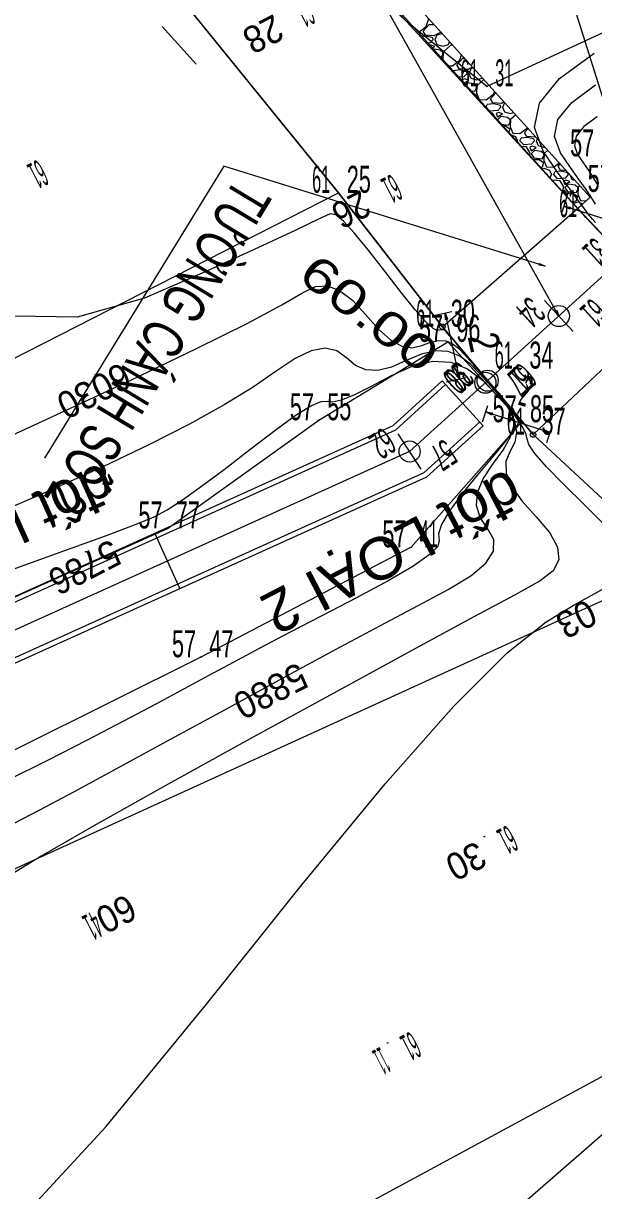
# Model space of a CAD drawing. Extents: x 2341 to 2734, y 4842 to 5070.
# Drawn here: x 2565.27 to 2582.17, y 4870.42 to 4905 of the extents above; entities that cross this region are included whole.
import ezdxf
from ezdxf.enums import TextEntityAlignment as Align

# ---------------------------------------------------------------- set-up
doc = ezdxf.new("R2010")
doc.units = 0
doc.header["$LTSCALE"] = 0.32
doc.header["$PDMODE"] = 32
doc.header["$PDSIZE"] = 0.16
for name, color, linetype, lineweight in [('1', 7, 'Continuous', 13), ('10', 7, 'Continuous', 13), ('2', 7, 'Continuous', 13), ('25', 7, 'Continuous', 13), ('26', 7, 'Continuous', 13), ('3', 7, 'Continuous', 13), ('30', 7, 'Continuous', 13), ('32', 7, 'Continuous', 13), ('4', 7, 'Continuous', 13), ('6', 7, 'Continuous', 13), ('7', 7, 'Continuous', 13), ('8', 7, 'Continuous', 13), ('9', 7, 'Continuous', 13)]:
    doc.layers.add(name, color=color, linetype=linetype, lineweight=lineweight)
doc.layers.add('17', color=7, linetype='Continuous')

msp = doc.modelspace()

# ---------------------------------------------------------------- hatches: boundary and pattern name
at = {"layer": '30'}
for points in [[(2580.5713, 4897.8867), (2580.7343, 4897.8046), (2580.5535, 4897.8294)], [(2581.0779, 4896.499), (2581.1397, 4896.3273), (2581.0255, 4896.4697)]]:
    msp.add_hatch(color=256, dxfattribs=at).paths.add_polyline_path(points)
at = {"layer": '9'}
for points in [[(2581.4669, 4899.4926), (2581.2866, 4899.5854), (2581.4872, 4899.5561)], [(2577.7794, 4896.2174), (2577.7696, 4896.4199), (2577.8445, 4896.2315)], [(2578.1835, 4894.6678), (2578.1933, 4894.4653), (2578.1183, 4894.6537)], [(2579.1535, 4893.392), (2578.9732, 4893.4848), (2579.1739, 4893.4555)], [(2580.6975, 4892.9672), (2580.8778, 4892.8745), (2580.6772, 4892.9037)]]:
    msp.add_hatch(color=256, dxfattribs=at).paths.add_polyline_path(points)

# ---------------------------------------------------------------- linework, layer by layer
at = {"layer": '1'}
for centre in [(2579.005, 4903.13), (2574.607, 4899.977), (2581.925, 4899.257), (2577.688, 4896.011), (2577.851, 4895.563), (2580.015, 4894.772), (2574.028, 4893.242), (2580.034, 4893.183), (2580.376, 4892.815), (2569.541, 4890.035), (2576.768, 4889.477), (2570.535, 4886.221)]:
    msp.add_circle(centre, 0.01, dxfattribs=at)
at = {"layer": '10'}
for points in [[(2577.684, 4894.4061), (2576.2193, 4893.0765), (2551.496, 4881.9042), (2529.6174, 4870.6797), (2496.3315, 4885.6158), (2476.225, 4912.6366), (2456.1104, 4924.3006), (2444.4219, 4924.9195), (2436.3558, 4924.8406)], [(2577.7849, 4894.295), (2576.3026, 4892.9496), (2551.5612, 4881.769), (2529.6217, 4870.5134), (2496.2345, 4885.4949), (2476.1231, 4912.5223), (2456.0664, 4924.1527), (2444.4186, 4924.7694), (2436.3837, 4924.6908)], [(2578.793, 4893.1843), (2577.1358, 4891.68), (2552.2128, 4880.4175), (2529.6652, 4868.8498), (2495.2642, 4884.2862), (2475.1038, 4911.3794), (2455.6264, 4922.6739), (2444.3863, 4923.269), (2436.662, 4923.1935)], [(2578.8938, 4893.0733), (2577.2191, 4891.553), (2552.2779, 4880.2823), (2529.6695, 4868.6834), (2495.1672, 4884.1654), (2475.0019, 4911.2651), (2455.5824, 4922.526), (2444.383, 4923.119), (2436.6898, 4923.0437)], [(2594.4936, 4893.6846), (2585.5601, 4900.3398), (2583.9163, 4898.8477), (2578.2889, 4893.7397)], [(2578.2889, 4893.7397), (2576.7192, 4892.3148), (2569.5383, 4889.0698), (2560.4256, 4884.9518)]]:
    msp.add_lwpolyline(points, dxfattribs=at)
at = {"layer": '2'}
for centre in [(2579.005, 4903.13), (2574.607, 4899.977), (2581.925, 4899.257), (2577.688, 4896.011), (2577.851, 4895.563), (2580.015, 4894.772), (2574.028, 4893.242), (2580.034, 4893.183), (2580.376, 4892.815), (2569.541, 4890.035), (2576.768, 4889.477), (2570.535, 4886.221)]:
    msp.add_circle(centre, 0.01, dxfattribs=at)
at = {"layer": '25'}
msp.add_line((2569.3851, 4904.9027), (2570.3933, 4903.792), dxfattribs=at)
at = {"layer": '26'}
for p, q in [((2581.5597, 4895.8645), (2580.7196, 4896.7901)), ((2579.3828, 4893.8885), (2578.5427, 4894.8141)), ((2579.4495, 4893.949), (2578.6093, 4894.8746)), ((2578.8938, 4893.0733), (2577.684, 4894.4061)), ((2577.0621, 4891.7923), (2576.3763, 4892.8373))]:
    msp.add_line(p, q, dxfattribs=at)
for centre in [(2581.1397, 4896.3273), (2578.9627, 4894.3513), (2579.0294, 4894.4118), (2576.7192, 4892.3148)]:
    msp.add_circle(centre, 0.3125, dxfattribs=at)
at = {"layer": '3'}
for p, q in [((2577.2088, 4904.9058), (2577.2845, 4905.1422)), ((2576.9773, 4904.7364), (2576.9888, 4904.7358)), ((2576.9888, 4904.7359), (2577.2088, 4904.9059)), ((2577.1188, 4904.7658), (2577.2988, 4904.9658)), ((2577.1888, 4904.6458), (2577.1188, 4904.7658)), ((2577.2988, 4904.9658), (2577.4439, 4904.9658)), ((2577.6489, 4904.7358), (2577.4389, 4904.6258)), ((2577.5388, 4904.6558), (2577.6834, 4904.701)), ((2577.6496, 4904.7385), (2577.6488, 4904.7358)), ((2577.2089, 4904.6158), (2577.097, 4904.604)), ((2577.4388, 4904.6259), (2577.1888, 4904.6459)), ((2577.4088, 4904.5658), (2577.2088, 4904.6158)), ((2577.3288, 4904.4158), (2577.2717, 4904.4109)), ((2577.4188, 4904.5158), (2577.3288, 4904.4158)), ((2577.3488, 4904.3558), (2577.3291, 4904.3474)), ((2577.4688, 4904.3158), (2577.3488, 4904.3558)), ((2577.4188, 4904.5158), (2577.4088, 4904.5658)), ((2577.4688, 4904.5158), (2577.5288, 4904.3758)), ((2577.4789, 4904.5158), (2577.5389, 4904.6558)), ((2577.5288, 4904.3758), (2577.6988, 4904.3258)), ((2577.6988, 4904.3258), (2577.8688, 4904.3758)), ((2577.9388, 4904.3558), (2577.7088, 4904.1458)), ((2577.8688, 4904.3758), (2577.8996, 4904.462)), ((2578.0003, 4904.3507), (2577.9388, 4904.3558)), ((2577.3968, 4904.2726), (2577.4688, 4904.3158)), ((2577.6188, 4904.2058), (2577.4317, 4904.2339)), ((2577.6988, 4904.1358), (2577.6188, 4904.2058)), ((2577.6516, 4903.9908), (2577.6988, 4904.0758)), ((2577.6988, 4904.0758), (2577.6988, 4904.1358)), ((2577.7088, 4904.1458), (2577.699, 4903.9384)), ((2578.2088, 4903.9058), (2578.2595, 4904.0641)), ((2577.8774, 4903.7411), (2577.9888, 4903.7358)), ((2577.9888, 4903.7359), (2578.2088, 4903.9059)), ((2578.1188, 4903.7658), (2578.2988, 4903.9658)), ((2578.1888, 4903.6458), (2578.1188, 4903.7658)), ((2578.4388, 4903.6259), (2578.1888, 4903.6459)), ((2578.2988, 4903.9658), (2578.3484, 4903.9658)), ((2578.5861, 4903.7029), (2578.4389, 4903.6258)), ((2578.4788, 4903.5158), (2578.5388, 4903.6558)), ((2578.5388, 4903.6558), (2578.6089, 4903.6777)), ((2578.0159, 4903.588), (2578.0188, 4903.5958)), ((2578.2088, 4903.6158), (2578.0188, 4903.5958)), ((2578.3288, 4903.4158), (2578.1831, 4903.4032)), ((2578.4088, 4903.5658), (2578.2088, 4903.6158)), ((2578.3488, 4903.3558), (2578.2788, 4903.3258)), ((2578.2788, 4903.3258), (2578.2993, 4903.2747)), ((2578.4188, 4903.5158), (2578.3288, 4903.4158)), ((2578.3348, 4903.2354), (2578.4688, 4903.3158)), ((2578.4688, 4903.3158), (2578.3488, 4903.3558)), ((2578.4188, 4903.5158), (2578.4088, 4903.5658)), ((2578.4688, 4903.5158), (2578.5288, 4903.3758)), ((2578.5288, 4903.3758), (2578.6988, 4903.3258)), ((2578.6988, 4903.3258), (2578.8688, 4903.3758)), ((2578.9176, 4903.3364), (2578.7088, 4903.1458)), ((2578.8688, 4903.3758), (2578.8726, 4903.3862)), ((2578.4188, 4903.2358), (2578.3745, 4903.1915)), ((2578.6188, 4903.2058), (2578.4188, 4903.2358)), ((2578.5498, 4902.9977), (2578.6488, 4902.9858)), ((2578.6988, 4903.1358), (2578.6188, 4903.2058)), ((2578.6488, 4902.9858), (2578.6988, 4903.0758)), ((2578.7088, 4903.1458), (2578.6988, 4902.9358)), ((2578.6988, 4903.0758), (2578.6988, 4903.1358)), ((2579.2088, 4902.9058), (2579.2345, 4902.986)), ((2578.6117, 4902.9292), (2578.6888, 4902.8758)), ((2578.6888, 4902.8758), (2578.6819, 4902.8516)), ((2578.6988, 4902.9358), (2578.7788, 4902.7458)), ((2578.7788, 4902.7458), (2578.9888, 4902.7358)), ((2578.9888, 4902.7359), (2579.2088, 4902.9059)), ((2578.9888, 4902.5158), (2579.0188, 4902.5958)), ((2579.2088, 4902.6158), (2579.0188, 4902.5958)), ((2579.1188, 4902.7658), (2579.2759, 4902.9403)), ((2579.1888, 4902.6458), (2579.1188, 4902.7658)), ((2579.4388, 4902.6259), (2579.1888, 4902.6459)), ((2579.4088, 4902.5658), (2579.2088, 4902.6158)), ((2579.5213, 4902.669), (2579.4388, 4902.6258)), ((2579.4788, 4902.5158), (2579.537, 4902.6515)), ((2579.0988, 4902.3958), (2578.9888, 4902.5158)), ((2579.3288, 4902.4158), (2579.0988, 4902.3958)), ((2579.1788, 4902.3358), (2579.1459, 4902.3386)), ((2579.2422, 4902.2321), (2579.1788, 4902.3358)), ((2579.3488, 4902.3558), (2579.2788, 4902.3258)), ((2579.2788, 4902.3258), (2579.3188, 4902.2258)), ((2579.3188, 4902.2258), (2579.4688, 4902.3158)), ((2579.4188, 4902.5158), (2579.3288, 4902.4158)), ((2579.4688, 4902.3158), (2579.3488, 4902.3558)), ((2579.4188, 4902.5158), (2579.4088, 4902.5658)), ((2579.4688, 4902.5158), (2579.5288, 4902.3758)), ((2579.5288, 4902.3758), (2579.6988, 4902.3258)), ((2579.6988, 4902.3258), (2579.8037, 4902.3567)), ((2579.8652, 4902.2886), (2579.7088, 4902.1458)), ((2579.4188, 4902.2358), (2579.3243, 4902.1413)), ((2579.6188, 4902.2058), (2579.4188, 4902.2358)), ((2579.4425, 4902.0106), (2579.6488, 4901.9858)), ((2579.483, 4901.9658), (2579.5588, 4901.9658)), ((2579.5588, 4901.9658), (2579.6888, 4901.8758)), ((2579.6988, 4902.1358), (2579.6188, 4902.2058)), ((2579.6488, 4901.9858), (2579.6988, 4902.0758)), ((2579.7088, 4902.1458), (2579.6988, 4901.9358)), ((2579.6988, 4902.0758), (2579.6988, 4902.1358)), ((2579.6988, 4901.9358), (2579.7788, 4901.7458)), ((2579.9888, 4901.7359), (2580.2088, 4901.9059)), ((2580.2088, 4901.9058), (2580.2095, 4901.908)), ((2579.6888, 4901.8758), (2579.659, 4901.7713)), ((2579.7281, 4901.6948), (2579.8588, 4901.6458)), ((2579.7788, 4901.7458), (2579.9888, 4901.7358)), ((2579.8588, 4901.6458), (2579.9188, 4901.5158)), ((2579.9888, 4901.5158), (2580.0188, 4901.5958)), ((2580.2088, 4901.6158), (2580.0188, 4901.5958)), ((2580.1188, 4901.7658), (2580.2282, 4901.8873)), ((2580.1888, 4901.6458), (2580.1188, 4901.7658)), ((2580.4388, 4901.6258), (2580.1888, 4901.6458)), ((2580.4088, 4901.5658), (2580.2088, 4901.6158)), ((2580.4188, 4901.5158), (2580.4088, 4901.5658)), ((2580.4564, 4901.635), (2580.4388, 4901.6258)), ((2580.4788, 4901.5158), (2580.5063, 4901.5798)), ((2579.9107, 4901.493), (2579.9188, 4901.5158)), ((2580.0988, 4901.3958), (2579.9888, 4901.5158)), ((2580.1788, 4901.3358), (2580.0425, 4901.3472)), ((2580.3288, 4901.4158), (2580.0988, 4901.3958)), ((2580.2888, 4901.1558), (2580.1788, 4901.3358)), ((2580.3488, 4901.3558), (2580.2788, 4901.3258)), ((2580.2788, 4901.3258), (2580.3188, 4901.2258)), ((2580.3188, 4901.2258), (2580.4688, 4901.3158)), ((2580.4188, 4901.2358), (2580.3188, 4901.1358)), ((2580.4188, 4901.5158), (2580.3288, 4901.4158)), ((2580.4688, 4901.3158), (2580.3488, 4901.3558)), ((2580.6188, 4901.2058), (2580.4188, 4901.2358)), ((2580.4688, 4901.5158), (2580.5288, 4901.3758)), ((2580.5288, 4901.3758), (2580.6988, 4901.3258)), ((2580.6988, 4901.3258), (2580.7282, 4901.3345)), ((2580.8129, 4901.2408), (2580.7088, 4901.1458)), ((2580.2697, 4901.096), (2580.2888, 4901.1558)), ((2580.3188, 4901.1358), (2580.3988, 4901.0158)), ((2580.3874, 4900.9658), (2580.5588, 4900.9658)), ((2580.3988, 4901.0158), (2580.6488, 4900.9858)), ((2580.5588, 4900.9658), (2580.6888, 4900.8758)), ((2580.6988, 4901.1358), (2580.6188, 4901.2058)), ((2580.6488, 4900.9858), (2580.6988, 4901.0758)), ((2580.6888, 4900.8758), (2580.6488, 4900.7358)), ((2580.7088, 4901.1458), (2580.6988, 4900.9358)), ((2580.6988, 4901.0758), (2580.6988, 4901.1358)), ((2580.6988, 4900.9358), (2580.7788, 4900.7458)), ((2580.6488, 4900.7358), (2580.6126, 4900.7168)), ((2580.6394, 4900.6873), (2580.6988, 4900.7058)), ((2580.6988, 4900.7058), (2580.8588, 4900.6458)), ((2580.7788, 4900.7458), (2580.9888, 4900.7358)), ((2580.8588, 4900.6458), (2580.9188, 4900.5158)), ((2580.9888, 4900.7359), (2581.1541, 4900.8636)), ((2580.9888, 4900.5158), (2581.0188, 4900.5958)), ((2581.2088, 4900.6158), (2581.0188, 4900.5958)), ((2581.1188, 4900.7658), (2581.1805, 4900.8343)), ((2581.1888, 4900.6458), (2581.1188, 4900.7658)), ((2581.3636, 4900.6319), (2581.1888, 4900.6458)), ((2581.4088, 4900.5658), (2581.2088, 4900.6158)), ((2581.4188, 4900.5158), (2581.4088, 4900.5658)), ((2580.8836, 4900.4172), (2580.9188, 4900.5158)), ((2581.1788, 4900.3358), (2580.9391, 4900.3558)), ((2581.0988, 4900.3958), (2580.9888, 4900.5158)), ((2581.3288, 4900.4158), (2581.0988, 4900.3958)), ((2581.2888, 4900.1558), (2581.1788, 4900.3358)), ((2581.3488, 4900.3558), (2581.2788, 4900.3258)), ((2581.4188, 4900.2358), (2581.3188, 4900.1358)), ((2581.4188, 4900.5158), (2581.3288, 4900.4158)), ((2581.4688, 4900.3158), (2581.3488, 4900.3558)), ((2581.6188, 4900.2058), (2581.4188, 4900.2358)), ((2581.6988, 4900.1358), (2581.6188, 4900.2058)), ((2581.7605, 4900.193), (2581.7088, 4900.1458)), ((2581.2447, 4900.0179), (2581.2888, 4900.1558)), ((2581.2953, 4899.962), (2581.2988, 4899.9658)), ((2581.2988, 4899.9658), (2581.5588, 4899.9658)), ((2581.5588, 4899.9658), (2581.6888, 4899.8758)), ((2581.6488, 4899.9858), (2581.6988, 4900.0758)), ((2581.6888, 4899.8758), (2581.6488, 4899.7358)), ((2581.7088, 4900.1458), (2581.6988, 4899.9358)), ((2581.6988, 4900.0758), (2581.6988, 4900.1358)), ((2581.6488, 4899.7358), (2581.5477, 4899.6829)), ((2581.5649, 4899.664), (2581.6988, 4899.7058)), ((2581.6988, 4899.7058), (2581.8473, 4899.6501))]:
    msp.add_line(p, q, dxfattribs=at)
for points in [[(2568.4971, 4914.1337), (2576.638, 4905.041), (2581.6988, 4899.5158), (2584.427, 4896.628), (2588.739, 4891.889), (2616.8167, 4860.7112)], [(2570.3469, 4912.0676), (2570.7194, 4912.4011), (2582.0697, 4899.8512), (2581.6988, 4899.5158), (2570.3485, 4912.0658)], [(2616.0491, 4851.8935), (2615.147, 4854.5613), (2613.5859, 4858.1479), (2584.612, 4888.886), (2580.376, 4892.815), (2577.688, 4896.011), (2574.607, 4899.977), (2565.3895, 4911.3513)], [(2581.2788, 4900.3258), (2581.3188, 4900.2258), (2581.4688, 4900.3158)], [(2581.4691, 4900.5153), (2581.5288, 4900.3758), (2581.6192, 4900.3492)], [(2581.3188, 4900.1358), (2581.3988, 4900.0158), (2581.6488, 4899.9858)], [(2581.6988, 4899.9358), (2581.7788, 4899.7458), (2581.9444, 4899.7379)], [(2586.4807, 4856.0822), (2599.804, 4868.391), (2590.147, 4878.796), (2577.6828, 4867.9436)]]:
    msp.add_lwpolyline(points, dxfattribs=at)
msp.add_lwpolyline([(2577.688, 4896.011), (2581.693, 4899.5108), (2584.427, 4896.628), (2580.376, 4892.815)], close=True, dxfattribs=at)
at = {"layer": '30'}
for points in [[(2581.1397, 4896.3273), (2568.2999, 4919.2548), (2577.1878, 4933.7413)], [(2583.2045, 4900.3792), (2580.5961, 4908.6789), (2585.9037, 4917.3299)], [(2580.7343, 4897.8046), (2571.2103, 4900.7659), (2565.9026, 4892.1149)]]:
    msp.add_lwpolyline(points, dxfattribs=at)
for points in [[(2580.5713, 4897.8867), (2580.7343, 4897.8046), (2580.5535, 4897.8294)], [(2581.0779, 4896.499), (2581.1397, 4896.3273), (2581.0255, 4896.4697)]]:
    msp.add_lwpolyline(points, close=True, dxfattribs=at)
at = {"layer": '32'}
for centre in [(2575.5064, 4900.1931), (2567.4137, 4894.5819), (2567.1201, 4889.345), (2572.6459, 4885.6902), (2578.9338, 4880.9061), (2567.5689, 4878.8303), (2576.0671, 4874.7945)]:
    msp.add_circle(centre, 0.01, dxfattribs=at)
at = {"layer": '4'}
msp.add_line((2584.612, 4888.886), (2563.983, 4879.482), dxfattribs=at)
for points in [[(2654.247, 4904.516), (2651.642, 4902.618), (2651.179, 4903.261), (2649.368, 4904.747), (2644.145, 4908.514), (2645.608, 4913.837), (2647.282, 4918.527), (2648.94, 4930.941), (2654.361, 4934.643), (2660.322, 4944.906), (2657.269, 4951.676), (2653.982, 4948.192), (2643.835, 4932.096), (2637.86, 4918.625), (2635.307, 4910.467), (2622.119, 4897.766), (2612.938, 4890.401), (2606.88, 4888.249), (2601.016, 4894.553), (2594.722, 4901.406), (2588.563, 4907.557), (2579.005, 4903.13), (2576.638, 4905.041)], [(2430.279, 4947.435), (2433.942, 4931.874), (2435.473, 4925.48), (2435.473, 4925.48), (2445.859, 4924.313), (2451.425, 4924.011), (2453.823, 4924.017), (2456.575, 4923.504), (2459.134, 4921.97), (2463.076, 4919.618), (2467.254, 4917.546), (2480.507, 4912.302), (2486.618, 4900.936), (2490.332, 4895.977), (2496.504, 4886.891), (2500.43, 4885.152), (2515.655, 4882.828), (2525.217, 4874.452), (2536.114, 4875.697), (2555.727, 4890.345), (2574.607, 4899.977)], [(2569.789, 4911.636), (2576.638, 4905.041), (2581.925, 4899.257), (2584.427, 4896.628), (2588.739, 4891.889), (2603.22, 4876.695), (2604.336, 4876.356), (2606.715, 4876.39), (2612.028, 4877.82), (2618.7, 4881.988), (2627.992, 4889.403), (2633.014, 4897.737), (2638.786, 4902.847), (2639.442, 4903.856), (2646.147, 4897.45), (2647.464, 4896.259), (2646.62, 4894.143)], [(2567.021, 4909.338), (2574.607, 4899.977), (2577.688, 4896.011), (2580.376, 4892.815), (2584.612, 4888.886), (2599.097, 4873.519)], [(2514.77, 4878.064), (2527.358, 4870.694), (2531.208, 4870.768), (2536.412, 4871.991), (2550.328, 4883.098), (2557.756, 4884.747), (2569.541, 4890.035), (2574.028, 4893.242), (2577.851, 4895.563), (2580.034, 4893.183), (2576.768, 4889.477), (2570.535, 4886.221), (2562.435, 4882.19), (2558.942, 4882.102), (2550.324, 4881.765), (2540.784, 4870.942), (2539.704, 4869.86), (2533.662, 4867.441), (2530.901, 4868.759), (2524.269, 4867.279)]]:
    msp.add_lwpolyline(points, dxfattribs=at)
for p in [(2577.688, 4896.011), (2580.376, 4892.815)]:
    msp.add_point(p, dxfattribs=at)
at = {"layer": '6'}
for points in [[(2582.2265, 4899.6403), (2582.1664, 4899.7414), (2582.0862, 4899.8732), (2581.9478, 4900.0774), (2581.7453, 4900.3609), (2581.4822, 4900.7241), (2581.1852, 4901.1621), (2581.0103, 4901.6455), (2581.1132, 4902.1447), (2581.5199, 4902.6543), (2582.2291, 4903.1722)], [(2563.7391, 4892.2495), (2566.1154, 4893.3396), (2568.4585, 4894.4324), (2570.4077, 4895.3643), (2571.9022, 4896.1073), (2572.9373, 4896.6572), (2573.5455, 4897.0156), (2573.927, 4897.1979), (2574.2825, 4897.2195), (2574.6461, 4897.0837), (2575.0232, 4896.7945), (2575.412, 4896.373), (2575.795, 4895.9415), (2576.155, 4895.6222), (2576.4889, 4895.4358), (2576.7963, 4895.3834), (2577.0776, 4895.4509), (2577.3352, 4895.5537), (2577.5717, 4895.6069), (2577.7876, 4895.5959), (2577.9837, 4895.5187), (2578.1639, 4895.3763), (2578.3508, 4895.1785), (2578.5669, 4894.9349), (2578.8158, 4894.6474), (2579.0964, 4894.317), (2579.3984, 4893.949), (2579.6617, 4893.5729), (2579.8263, 4893.2182), (2579.8822, 4892.8899), (2579.831, 4892.5878), (2579.691, 4892.3065), (2579.5714, 4892.0137), (2579.5812, 4891.6769), (2579.7385, 4891.2909), (2580.042, 4890.8559), (2580.4675, 4890.3793), (2580.8694, 4889.9052), (2581.102, 4889.4775), (2581.1398, 4889.1031)], [(2581.1398, 4889.1031), (2580.9746, 4888.779), (2580.584, 4888.4818), (2579.841, 4888.0726), (2578.6187, 4887.4127), (2576.8978, 4886.4794), (2574.6875, 4885.2757), (2572.0638, 4883.8415), (2569.473, 4882.4138), (2567.361, 4881.2298), (2565.8032, 4880.3295), (2564.8054, 4879.7167)]]:
    msp.add_lwpolyline(points, dxfattribs=at)
at = {"layer": '7'}
for points in [[(2582.2287, 4899.1015), (2582.1363, 4899.1999), (2582.0878, 4899.2529), (2582.0525, 4899.2939), (2582.0248, 4899.3288), (2582.0026, 4899.3605), (2581.9777, 4899.3991), (2581.904, 4899.5031), (2581.7352, 4899.7312), (2581.4648, 4900.0932), (2581.098, 4900.5892), (2580.674, 4901.2109), (2580.4219, 4901.9077), (2580.5709, 4902.629), (2581.1586, 4903.3657), (2582.1823, 4904.1143)], [(2582.2758, 4902.2301), (2581.8812, 4901.9429), (2581.6555, 4901.6603), (2581.5986, 4901.3833), (2581.6965, 4901.1133), (2581.8665, 4900.8589), (2582.0258, 4900.6286), (2582.1603, 4900.4235), (2582.2684, 4900.2433)], [(2580.2464, 4892.5187), (2580.1975, 4892.6763), (2580.1743, 4892.8209), (2580.0647, 4893.0481), (2579.8497, 4893.3738), (2579.5286, 4893.7983), (2579.1149, 4894.3071), (2578.6915, 4894.8131), (2578.341, 4895.2291), (2578.0776, 4895.5405), (2577.9024, 4895.7457), (2577.8092, 4895.8508), (2577.7587, 4895.8941), (2577.7115, 4895.914), (2577.6606, 4895.9172), (2577.6037, 4895.9071), (2577.5339, 4895.896), (2577.4115, 4895.9556), (2577.1969, 4896.1572), (2576.8838, 4896.5124), (2576.4734, 4897.0194), (2575.9797, 4897.6562), (2575.4859, 4898.2915), (2575.0747, 4898.7942), (2574.7594, 4899.1416), (2574.5361, 4899.3297), (2574.3685, 4899.3557), (2574.0431, 4899.2081), (2573.3463, 4898.8757), (2572.2427, 4898.3581), (2570.7333, 4897.6657), (2568.8596, 4896.859), (2566.8687, 4896.2933), (2565.0081, 4896.323)], [(2579.2906, 4894.0656), (2579.0562, 4894.3293), (2578.7992, 4894.6113), (2578.5187, 4894.9018), (2578.2088, 4895.1432), (2577.8638, 4895.2779), (2577.4827, 4895.2966), (2577.0666, 4895.2004), (2576.6212, 4895.0058), (2576.1811, 4894.8111), (2575.7809, 4894.7144), (2575.4262, 4894.7321), (2575.1167, 4894.8635), (2574.8442, 4895.0898), (2574.5606, 4895.2976), (2574.2176, 4895.3734), (2573.8068, 4895.298), (2573.3254, 4895.0696), (2572.7653, 4894.6953), (2572.0816, 4894.2217), (2571.2292, 4893.6952), (2570.2007, 4893.1238), (2568.9971, 4892.51), (2567.631, 4891.8595), (2566.1783, 4891.2045), (2564.7147, 4890.5771)], [(2564.8325, 4888.7845), (2566.477, 4889.3701), (2567.7391, 4889.8285), (2568.6175, 4890.1594), (2569.1467, 4890.3795), (2569.5357, 4890.5877), (2569.9938, 4890.8834), (2570.5562, 4891.283), (2571.226, 4891.7862), (2571.9852, 4892.375), (2572.7237, 4892.9412), (2573.3311, 4893.3766), (2573.7892, 4893.6631), (2574.098, 4893.8006), (2574.2765, 4893.8066), (2574.4384, 4893.7855), (2574.6975, 4893.8419), (2575.0729, 4893.9931), (2575.566, 4894.2389), (2576.1648, 4894.5607), (2576.798, 4894.847), (2577.3938, 4894.9863), (2577.9399, 4894.9599), (2578.4338, 4894.7677), (2578.8734, 4894.4273), (2579.2476, 4894.0441), (2579.5456, 4893.7237), (2579.7653, 4893.4838), (2579.9061, 4893.3249), (2579.9654, 4893.2329), (2579.9281, 4893.1222), (2579.7794, 4892.9071)], [(2565.0022, 4881.3017), (2565.7662, 4881.702), (2566.7697, 4882.2379), (2568.0242, 4882.9148), (2569.5261, 4883.7304), (2571.2419, 4884.6655), (2572.9737, 4885.6085), (2574.5238, 4886.4476), (2575.8582, 4887.1637), (2576.971, 4887.755), (2577.8615, 4888.2288), (2578.5297, 4888.6305), (2578.9763, 4889.006), (2579.202, 4889.3631), (2579.2113, 4889.7037), (2579.0302, 4890.0311), (2578.8097, 4890.3636), (2578.701, 4890.7193), (2578.7295, 4891.1011), (2578.8965, 4891.5086), (2579.1845, 4891.9367), (2579.4876, 4892.3546), (2579.6997, 4892.7317), (2579.8028, 4893.0627), (2579.7949, 4893.3475), (2579.6819, 4893.591), (2579.5013, 4893.821), (2579.2906, 4894.0656)], [(2579.7794, 4892.9071), (2579.5173, 4892.5735), (2579.1443, 4892.1215), (2578.678, 4891.5669), (2578.2215, 4891.0035), (2577.8777, 4890.5252), (2577.6635, 4890.1477), (2577.5773, 4889.8714), (2577.5928, 4889.683), (2577.5532, 4889.5021), (2577.302, 4889.2487), (2576.813, 4888.909), (2576.0855, 4888.4824), (2575.1425, 4887.9777), (2574.122, 4887.4488), (2573.1618, 4886.9498), (2572.2854, 4886.4898), (2571.4942, 4886.0689), (2570.7738, 4885.6805), (2570.0369, 4885.2829), (2569.1962, 4884.8344), (2568.2373, 4884.3283), (2567.161, 4883.7657), (2565.9868, 4883.1592), (2564.8303, 4882.5847)], [(2564.9865, 4869.345), (2567.719, 4872.3105), (2570.6659, 4875.8902), (2573.525, 4879.479), (2575.9944, 4882.4715), (2578.0228, 4884.7651), (2579.6049, 4886.3498), (2580.7607, 4887.2679), (2581.6143, 4887.783), (2582.29, 4888.1594), (2582.809, 4888.4429), (2583.1748, 4888.6437), (2583.3862, 4888.7784), (2583.4331, 4888.935), (2583.3056, 4889.2014), (2583.0024, 4889.5922), (2582.5275, 4890.1068), (2581.9049, 4890.7275), (2581.2744, 4891.3481), (2580.776, 4891.8624), (2580.433, 4892.2527), (2580.2464, 4892.5187)]]:
    msp.add_lwpolyline(points, dxfattribs=at)
at = {"layer": '8'}
msp.add_lwpolyline([(2520.935, 4897.8033), (2529.8337, 4890.4632), (2539.4958, 4898.8494), (2568.9405, 4911.822), (2588.3067, 4926.1117), (2607.1394, 4924.3246), (2619.9325, 4927.7364), (2627.3338, 4938.0448), (2632.624, 4955.1526), (2643.875, 4982.963), (2661.5034, 5017.8261), (2635.3651, 5045.0161), (2656.9924, 5065.8069), (2706.3438, 5015.7873), (2687.0667, 4966.7342), (2675.3474, 4940.0491), (2666.0845, 4920.6255), (2657.7867, 4898.9525), (2630.9126, 4870.8995), (2600.7746, 4860.9412), (2585.0039, 4875.189), (2562.5626, 4863.0555), (2546.4497, 4851.9196), (2520.0347, 4851.5404)], dxfattribs=at)
at = {"layer": '9'}
for p, q in [((2581.4199, 4900.0013), (2581.2255, 4899.3949)), ((2583.0007, 4899.036), (2581.477, 4899.5243)), ((2577.3818, 4896.3358), (2577.9651, 4896.4623)), ((2577.812, 4896.2244), (2578.1509, 4894.6608)), ((2577.8055, 4894.3812), (2578.3887, 4894.5077)), ((2578.8808, 4893.1965), (2579.0343, 4893.6753)), ((2580.6874, 4892.9355), (2579.1637, 4893.4238)), ((2580.7854, 4892.5861), (2580.9389, 4893.0649)), ((2569.1677, 4889.89), (2569.909, 4888.2497))]:
    msp.add_line(p, q, dxfattribs=at)
for points in [[(2581.4669, 4899.4926), (2581.2866, 4899.5854), (2581.4872, 4899.5561)], [(2577.7794, 4896.2174), (2577.7696, 4896.4199), (2577.8445, 4896.2315)], [(2578.1835, 4894.6678), (2578.1933, 4894.4653), (2578.1183, 4894.6537)], [(2579.1535, 4893.392), (2578.9732, 4893.4848), (2579.1739, 4893.4555)], [(2580.6975, 4892.9672), (2580.8778, 4892.8745), (2580.6772, 4892.9037)]]:
    msp.add_lwpolyline(points, close=True, dxfattribs=at)

# ---------------------------------------------------------------- texts
at = {"layer": '1'}
for s, width, p in [('61', 0.45, (2578.2289, 4903.13)), ('31', 0.45, (2579.255, 4903.13)), ('57', 0.6, (2581.4734, 4901.058)), ('61', 0.45, (2573.8309, 4899.977)), ('25', 0.6, (2574.857, 4899.977)), ('57', 0.6, (2581.9954, 4900.005)), ('61', 0.45, (2581.1489, 4899.257)), ('61', 0.45, (2576.9119, 4896.011)), ('30', 0.6, (2577.938, 4896.011)), ('96', 0.6, (2578.101, 4895.563)), ('57', 0.6, (2576.9944, 4895.563)), ('61', 0.45, (2579.2389, 4894.772)), ('34', 0.6, (2580.265, 4894.772)), ('57', 0.6, (2573.1714, 4893.242)), ('55', 0.6, (2574.278, 4893.242)), ('57', 0.6, (2579.1774, 4893.183)), ('85', 0.6, (2580.284, 4893.183)), ('61', 0.45, (2579.5999, 4892.815)), ('37', 0.6, (2580.626, 4892.815)), ('57', 0.6, (2568.6844, 4890.035)), ('77', 0.6, (2569.791, 4890.035)), ('57', 0.6, (2575.9114, 4889.477)), ('41', 0.45, (2577.018, 4889.477)), ('57', 0.6, (2569.6784, 4886.221)), ('47', 0.6, (2570.785, 4886.221))]:
    msp.add_text(s, height=0.8, dxfattribs=dict(at, width=width)).set_placement(p)
at = {"layer": '17'}
for s, rotation, width, p in [('31', 222.23, 0.45, (2582.1881, 4898.6836)), ('34', 222.23, 0.5, (2580.263, 4896.9361)), ('90', 222.23, 0.5, (2578.086, 4894.96)), ('33', 222.23, 0.5, (2578.1527, 4895.0205)), ('62', 213.274, 0.5, (2575.9479, 4893.0526))]:
    msp.add_text(s, height=0.8, rotation=rotation, dxfattribs=dict(at, width=width)).set_placement(p)
for s, rotation, width, p in [('61', 222.23, 0.45, (2581.7191, 4896.5291)), ('57', 222.23, 0.5, (2579.4825, 4894.4989)), ('61', 222.23, 0.45, (2579.6088, 4894.6135)), ('57', 213.274, 0.5, (2577.2555, 4892.3797))]:
    msp.add_text(s, height=0.8, rotation=rotation, dxfattribs=dict(at, width=width)).set_placement(p, align=Align.RIGHT)
at = {"layer": '2'}
for s, width, p in [('61', 0.45, (2578.2289, 4903.13)), ('31', 0.45, (2579.255, 4903.13)), ('57', 0.6, (2581.4734, 4901.058)), ('61', 0.45, (2573.8309, 4899.977)), ('25', 0.6, (2574.857, 4899.977)), ('57', 0.6, (2581.9954, 4900.005)), ('61', 0.45, (2581.1489, 4899.257)), ('61', 0.45, (2576.9119, 4896.011)), ('30', 0.6, (2577.938, 4896.011)), ('96', 0.6, (2578.101, 4895.563)), ('57', 0.6, (2576.9944, 4895.563)), ('61', 0.45, (2579.2389, 4894.772)), ('34', 0.6, (2580.265, 4894.772)), ('57', 0.6, (2573.1714, 4893.242)), ('55', 0.6, (2574.278, 4893.242)), ('57', 0.6, (2579.1774, 4893.183)), ('85', 0.6, (2580.284, 4893.183)), ('61', 0.45, (2579.5999, 4892.815)), ('37', 0.6, (2580.626, 4892.815)), ('57', 0.6, (2568.6844, 4890.035)), ('77', 0.6, (2569.791, 4890.035)), ('57', 0.6, (2575.9114, 4889.477)), ('41', 0.45, (2577.018, 4889.477)), ('57', 0.6, (2569.6784, 4886.221)), ('47', 0.6, (2570.785, 4886.221))]:
    msp.add_text(s, height=0.8, dxfattribs=dict(at, width=width)).set_placement(p)
at = {"layer": '32'}
for s, width, p in [('61', 0.35, (2573.6168, 4905.7546)), ('28', 0.95, (2572.7038, 4905.2862)), ('61', 0.35, (2565.7147, 4900.9778)), ('61', 0.35, (2576.1969, 4900.5474)), ('26', 0.9, (2575.284, 4900.079)), ('60', 0.95, (2568.1948, 4894.9826)), ('30', 0.95, (2567.1913, 4894.4677)), ('57', 0.95, (2567.8823, 4889.7361)), ('86', 0.9, (2566.8977, 4889.2309)), ('03', 0.95, (2581.9816, 4887.9629)), ('58', 0.95, (2573.4197, 4886.0872)), ('80', 0.95, (2572.4235, 4885.5761)), ('61', 0.35, (2579.6243, 4881.2604)), ('30', 0.95, (2578.7114, 4880.792)), ('60', 0.95, (2568.35, 4879.231)), ('41', 0.35, (2567.3464, 4878.7162)), ('61', 0.35, (2576.7576, 4875.1487)), ('11', 0.25, (2575.8446, 4874.6803))]:
    msp.add_text(s, height=0.8, rotation=207.159, dxfattribs=dict(at, width=width)).set_placement(p)
at = {"layer": '6', "width": 1.4}
msp.add_text('60.00', height=1, rotation=322.519, dxfattribs=at).set_placement((2573.3632, 4897.4374))
at = {"layer": '9'}
for s, height, rotation, width, p in [('TƯỜNG CÁNH SỐ 2', 1.25, 238.934, 0.7, (2571.5834, 4900.4594)), ('2', 0.9, 282.23, 0.8, (2578.432, 4895.7244)), ('2', 0.9, 342.23, 0.4, (2579.9067, 4893.7107)), ('đốt LOẠI 2', 1.25, 207.417, 1.05, (2579.6448, 4891.8199))]:
    msp.add_text(s, height=height, rotation=rotation, dxfattribs=dict(at, width=width)).set_placement(p)
msp.add_text('đốt LOẠI 1', height=1.25, rotation=204.134, dxfattribs=at).set_placement((2567.6128, 4891.9972))

doc.saveas('drawing.dxf')
